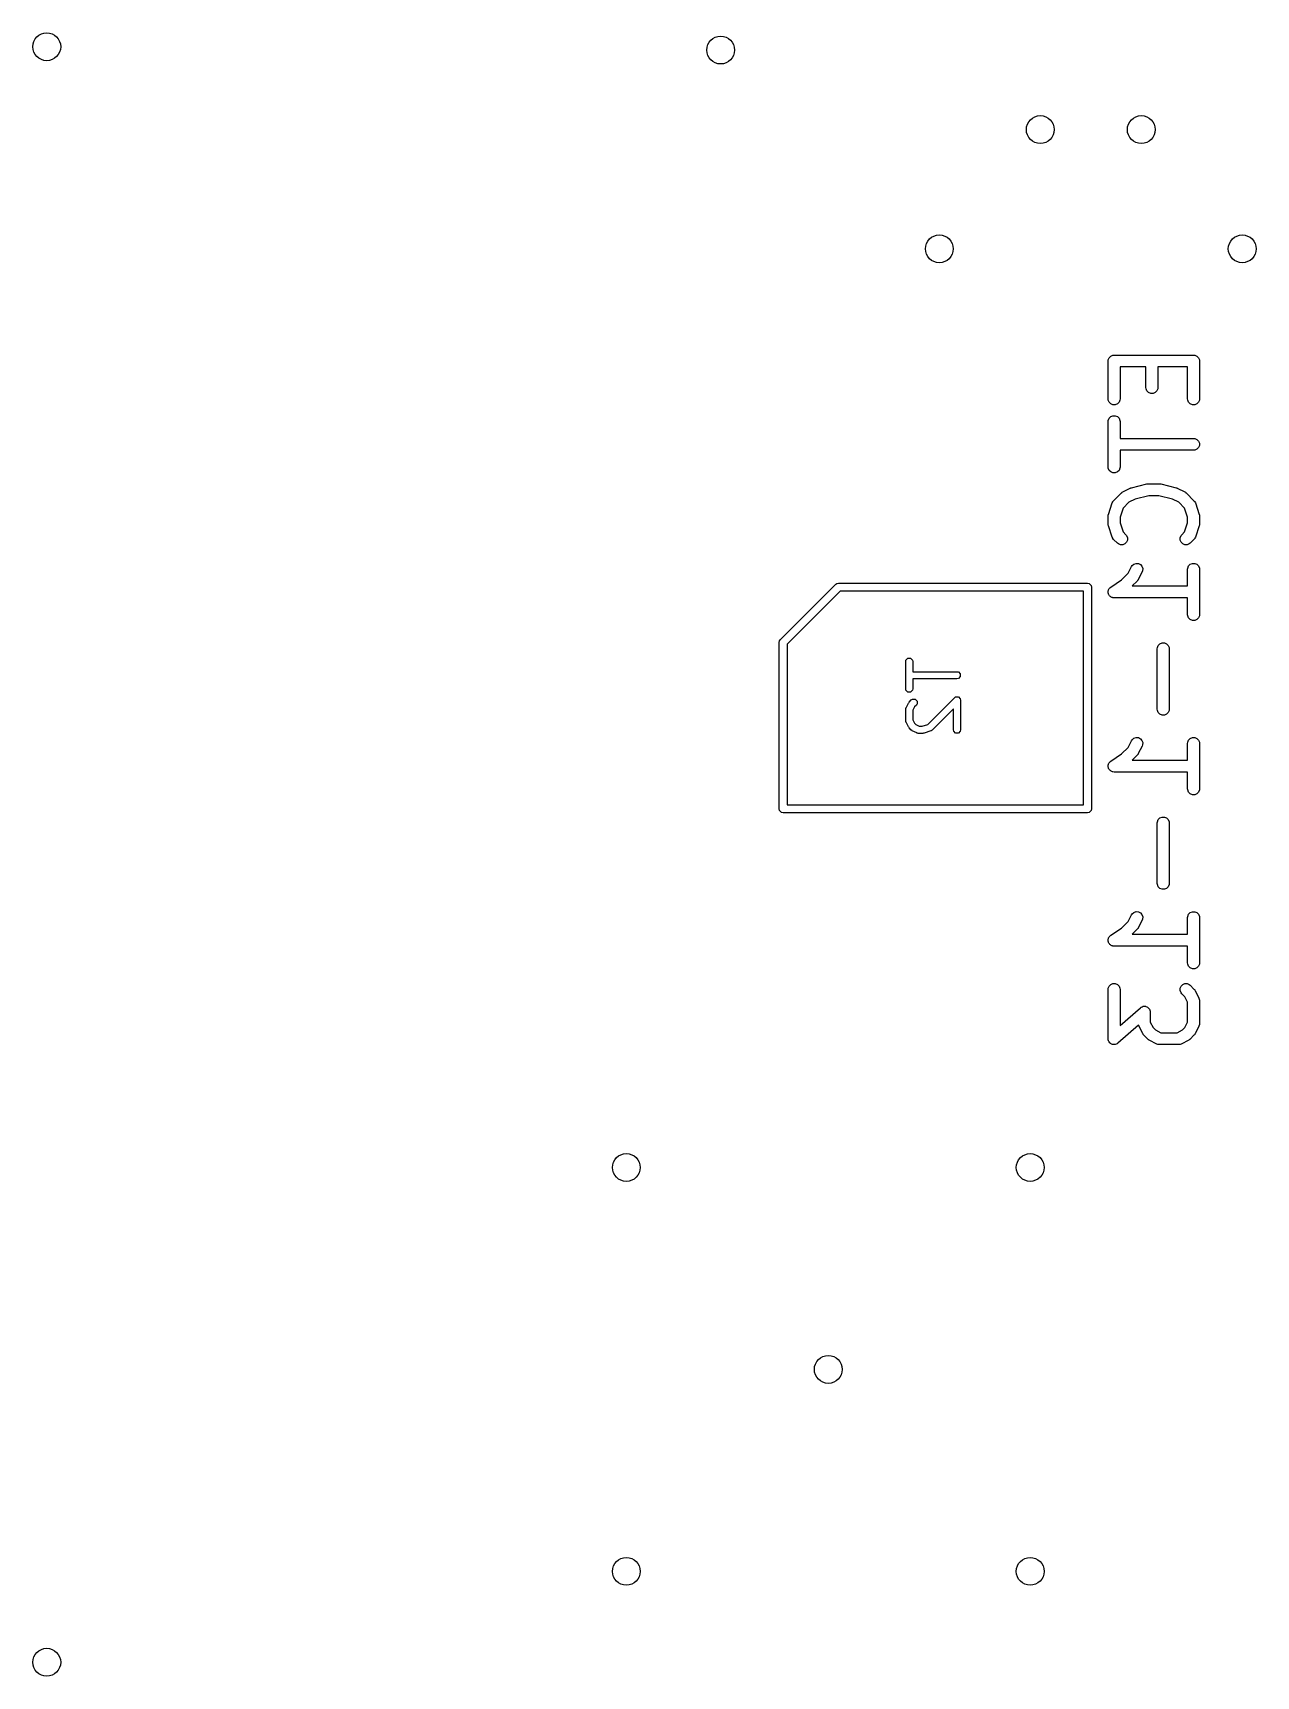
# Model space of a CAD drawing. Extents: x 0.19 to 1.41, y 0.19 to 1.01.
# Drawn here: x 0.193 to 0.799, y 0.193 to 1.007 of the extents above; entities that cross this region are included whole.
import ezdxf

# ---------------------------------------------------------------- set-up
doc = ezdxf.new("R2010")
doc.units = 0
doc.header["$MEASUREMENT"] = 0
doc.layers.add('BLACK', color=7, linetype='CONTINUOUS')

msp = doc.modelspace()

# ---------------------------------------------------------------- linework, layer by layer
at = {"layer": 'BLACK', "linetype": 'CONTINUOUS'}
for p, q in [((0.72608, 0.84601), (0.7269, 0.84683)), ((0.7269, 0.84683), (0.72796, 0.84727)), ((0.72796, 0.84727), (0.72854, 0.84733)), ((0.72854, 0.84733), (0.76791, 0.84733)), ((0.76791, 0.84733), (0.76848, 0.84727)), ((0.76848, 0.84727), (0.76955, 0.84683)), ((0.76955, 0.84683), (0.77036, 0.84601)), ((0.72558, 0.84437), (0.72564, 0.84495)), ((0.72558, 0.82563), (0.72558, 0.84437)), ((0.72564, 0.84495), (0.72608, 0.84601)), ((0.74433, 0.84142), (0.73149, 0.84142)), ((0.73149, 0.84142), (0.73149, 0.82563)), ((0.74433, 0.83125), (0.74433, 0.84142)), ((0.76495, 0.84142), (0.75024, 0.84142)), ((0.75024, 0.84142), (0.75024, 0.83125)), ((0.76495, 0.82563), (0.76495, 0.84142)), ((0.77036, 0.84601), (0.7708, 0.84495)), ((0.7708, 0.84495), (0.77086, 0.84437)), ((0.77086, 0.84437), (0.77086, 0.82563)), ((0.74439, 0.83067), (0.74433, 0.83125)), ((0.74483, 0.82961), (0.74439, 0.83067)), ((0.75018, 0.83067), (0.74974, 0.82961)), ((0.75024, 0.83125), (0.75018, 0.83067)), ((0.72564, 0.82505), (0.72558, 0.82563)), ((0.72608, 0.82399), (0.72564, 0.82505)), ((0.7269, 0.82317), (0.72608, 0.82399)), ((0.72796, 0.82273), (0.7269, 0.82317)), ((0.72911, 0.82273), (0.72796, 0.82273)), ((0.73018, 0.82317), (0.72911, 0.82273)), ((0.73099, 0.82399), (0.73018, 0.82317)), ((0.73143, 0.82505), (0.73099, 0.82399)), ((0.73149, 0.82563), (0.73143, 0.82505)), ((0.74564, 0.8288), (0.74483, 0.82961)), ((0.74671, 0.82835), (0.74564, 0.8288)), ((0.74786, 0.82835), (0.74671, 0.82835)), ((0.74892, 0.8288), (0.74786, 0.82835)), ((0.74974, 0.82961), (0.74892, 0.8288)), ((0.76501, 0.82505), (0.76495, 0.82563)), ((0.76545, 0.82399), (0.76501, 0.82505)), ((0.76627, 0.82317), (0.76545, 0.82399)), ((0.76733, 0.82273), (0.76627, 0.82317)), ((0.76848, 0.82273), (0.76733, 0.82273)), ((0.76955, 0.82317), (0.76848, 0.82273)), ((0.77036, 0.82399), (0.76955, 0.82317)), ((0.7708, 0.82505), (0.77036, 0.82399)), ((0.77086, 0.82563), (0.7708, 0.82505)), ((0.72558, 0.81438), (0.72564, 0.81495)), ((0.72558, 0.79188), (0.72558, 0.81438)), ((0.72564, 0.81495), (0.72608, 0.81602)), ((0.72608, 0.81602), (0.7269, 0.81683)), ((0.7269, 0.81683), (0.72796, 0.81727)), ((0.72796, 0.81727), (0.72911, 0.81727)), ((0.72911, 0.81727), (0.73018, 0.81683)), ((0.73018, 0.81683), (0.73099, 0.81602)), ((0.73099, 0.81602), (0.73143, 0.81495)), ((0.73143, 0.81495), (0.73149, 0.81438)), ((0.73149, 0.81438), (0.73149, 0.80608)), ((0.73149, 0.80608), (0.76791, 0.80608)), ((0.76791, 0.80608), (0.76848, 0.80602)), ((0.76848, 0.80602), (0.76955, 0.80558)), ((0.76791, 0.80018), (0.73149, 0.80018)), ((0.73149, 0.80018), (0.73149, 0.79188)), ((0.76848, 0.80023), (0.76791, 0.80018)), ((0.76955, 0.80067), (0.76848, 0.80023)), ((0.76955, 0.80558), (0.77036, 0.80477)), ((0.77036, 0.80149), (0.76955, 0.80067)), ((0.77036, 0.80477), (0.7708, 0.80371)), ((0.7708, 0.80255), (0.77036, 0.80149)), ((0.7708, 0.80371), (0.7708, 0.80255)), ((0.72564, 0.7913), (0.72558, 0.79188)), ((0.72608, 0.79024), (0.72564, 0.7913)), ((0.7269, 0.78943), (0.72608, 0.79024)), ((0.72796, 0.78898), (0.7269, 0.78943)), ((0.73018, 0.78943), (0.72911, 0.78898)), ((0.73099, 0.79024), (0.73018, 0.78943)), ((0.73143, 0.7913), (0.73099, 0.79024)), ((0.73149, 0.79188), (0.73143, 0.7913)), ((0.72911, 0.78898), (0.72796, 0.78898)), ((0.73284, 0.77952), (0.73659, 0.7814)), ((0.73659, 0.7814), (0.73663, 0.78141)), ((0.73663, 0.78141), (0.73665, 0.78143)), ((0.73665, 0.78143), (0.73689, 0.78151)), ((0.73689, 0.78151), (0.73713, 0.7816)), ((0.73713, 0.7816), (0.73715, 0.78161)), ((0.73715, 0.78161), (0.73719, 0.78162)), ((0.73719, 0.78162), (0.74469, 0.7835)), ((0.74469, 0.7835), (0.74479, 0.78351)), ((0.74479, 0.78351), (0.74483, 0.78353)), ((0.74483, 0.78353), (0.74505, 0.78355)), ((0.74505, 0.78355), (0.74527, 0.78358)), ((0.74527, 0.78358), (0.74531, 0.78357)), ((0.74531, 0.78357), (0.74541, 0.78358)), ((0.74541, 0.78358), (0.75103, 0.78358)), ((0.75103, 0.78358), (0.75113, 0.78357)), ((0.75113, 0.78357), (0.75118, 0.78358)), ((0.75118, 0.78358), (0.75139, 0.78355)), ((0.75139, 0.78355), (0.75161, 0.78353)), ((0.75161, 0.78353), (0.75165, 0.78351)), ((0.75165, 0.78351), (0.75175, 0.7835)), ((0.75175, 0.7835), (0.75925, 0.78162)), ((0.75925, 0.78162), (0.75929, 0.78161)), ((0.75929, 0.78161), (0.75931, 0.7816)), ((0.75931, 0.7816), (0.75955, 0.78151)), ((0.75955, 0.78151), (0.75979, 0.78143)), ((0.75979, 0.78143), (0.75981, 0.78141)), ((0.75981, 0.78141), (0.75985, 0.7814)), ((0.75985, 0.7814), (0.7636, 0.77952)), ((0.72573, 0.76844), (0.72761, 0.77407)), ((0.72761, 0.77407), (0.72785, 0.77459)), ((0.72785, 0.77459), (0.72792, 0.77468)), ((0.72792, 0.77468), (0.72796, 0.77477)), ((0.72796, 0.77477), (0.72832, 0.77522)), ((0.72832, 0.77522), (0.73207, 0.77897)), ((0.73207, 0.77897), (0.7323, 0.77916)), ((0.7323, 0.77916), (0.73235, 0.77921)), ((0.73235, 0.77921), (0.73244, 0.77927)), ((0.73244, 0.77927), (0.73252, 0.77934)), ((0.73252, 0.77934), (0.73259, 0.77937)), ((0.73259, 0.77937), (0.73284, 0.77952)), ((0.73591, 0.77446), (0.73299, 0.77154)), ((0.73894, 0.77597), (0.73591, 0.77446)), ((0.74577, 0.77768), (0.73894, 0.77597)), ((0.75067, 0.77768), (0.74577, 0.77768)), ((0.7575, 0.77597), (0.75067, 0.77768)), ((0.76053, 0.77446), (0.7575, 0.77597)), ((0.76345, 0.77154), (0.76053, 0.77446)), ((0.7636, 0.77952), (0.76385, 0.77937)), ((0.76385, 0.77937), (0.76392, 0.77934)), ((0.76392, 0.77934), (0.764, 0.77927)), ((0.764, 0.77927), (0.76409, 0.77921)), ((0.76409, 0.77921), (0.76414, 0.77916)), ((0.76414, 0.77916), (0.76437, 0.77897)), ((0.76437, 0.77897), (0.76812, 0.77522)), ((0.76812, 0.77522), (0.76849, 0.77477)), ((0.76849, 0.77477), (0.76853, 0.77468)), ((0.76853, 0.77468), (0.7686, 0.77459)), ((0.7686, 0.77459), (0.76883, 0.77407)), ((0.76883, 0.77407), (0.77071, 0.76844)), ((0.72558, 0.76751), (0.72561, 0.7678)), ((0.72558, 0.76376), (0.72558, 0.76751)), ((0.72561, 0.76788), (0.72563, 0.76798)), ((0.72561, 0.7678), (0.72561, 0.76788)), ((0.72563, 0.76798), (0.72564, 0.76808)), ((0.72564, 0.76808), (0.72567, 0.76816)), ((0.72567, 0.76816), (0.72573, 0.76844)), ((0.73299, 0.77154), (0.73149, 0.76703)), ((0.73149, 0.76703), (0.73149, 0.76424)), ((0.76495, 0.76703), (0.76345, 0.77154)), ((0.76495, 0.76424), (0.76495, 0.76703)), ((0.77071, 0.76844), (0.77077, 0.76816)), ((0.77077, 0.76816), (0.7708, 0.76808)), ((0.7708, 0.76808), (0.77081, 0.76798)), ((0.77081, 0.76798), (0.77084, 0.76788)), ((0.77084, 0.76788), (0.77083, 0.7678)), ((0.77083, 0.7678), (0.77086, 0.76751)), ((0.77086, 0.76751), (0.77086, 0.76376)), ((0.72561, 0.76347), (0.72558, 0.76376)), ((0.72561, 0.76339), (0.72561, 0.76347)), ((0.72563, 0.76329), (0.72561, 0.76339)), ((0.72564, 0.76318), (0.72563, 0.76329)), ((0.72567, 0.76311), (0.72564, 0.76318)), ((0.72573, 0.76283), (0.72567, 0.76311)), ((0.72761, 0.7572), (0.72573, 0.76283)), ((0.72785, 0.75667), (0.72761, 0.7572)), ((0.73149, 0.76424), (0.73299, 0.75973)), ((0.73299, 0.75973), (0.73437, 0.75835)), ((0.73437, 0.75835), (0.73474, 0.7579)), ((0.73474, 0.7579), (0.73518, 0.75684)), ((0.73518, 0.75684), (0.73518, 0.75568)), ((0.76126, 0.75684), (0.7617, 0.7579)), ((0.76126, 0.75568), (0.76126, 0.75684)), ((0.7617, 0.7579), (0.76207, 0.75835)), ((0.76207, 0.75835), (0.76345, 0.75973)), ((0.76345, 0.75973), (0.76495, 0.76424)), ((0.76883, 0.7572), (0.7686, 0.75667)), ((0.77071, 0.76283), (0.76883, 0.7572)), ((0.77077, 0.76311), (0.77071, 0.76283)), ((0.7708, 0.76318), (0.77077, 0.76311)), ((0.77081, 0.76329), (0.7708, 0.76318)), ((0.77084, 0.76339), (0.77081, 0.76329)), ((0.77086, 0.76376), (0.77083, 0.76347)), ((0.77083, 0.76347), (0.77084, 0.76339)), ((0.72792, 0.75659), (0.72785, 0.75667)), ((0.72796, 0.75649), (0.72792, 0.75659)), ((0.72832, 0.75605), (0.72796, 0.75649)), ((0.7302, 0.75417), (0.72832, 0.75605)), ((0.73065, 0.7538), (0.7302, 0.75417)), ((0.73171, 0.75336), (0.73065, 0.7538)), ((0.73286, 0.75336), (0.73171, 0.75336)), ((0.73393, 0.7538), (0.73286, 0.75336)), ((0.73474, 0.75462), (0.73393, 0.7538)), ((0.73518, 0.75568), (0.73474, 0.75462)), ((0.7617, 0.75462), (0.76126, 0.75568)), ((0.76252, 0.7538), (0.7617, 0.75462)), ((0.76358, 0.75336), (0.76252, 0.7538)), ((0.76473, 0.75336), (0.76358, 0.75336)), ((0.7658, 0.7538), (0.76473, 0.75336)), ((0.76624, 0.75417), (0.7658, 0.7538)), ((0.76812, 0.75605), (0.76624, 0.75417)), ((0.76849, 0.75649), (0.76812, 0.75605)), ((0.76853, 0.75659), (0.76849, 0.75649)), ((0.7686, 0.75667), (0.76853, 0.75659)), ((0.73548, 0.73926), (0.73714, 0.74258)), ((0.73714, 0.74258), (0.73745, 0.74307)), ((0.73745, 0.74307), (0.73832, 0.74383)), ((0.73832, 0.74383), (0.73942, 0.74419)), ((0.73942, 0.74419), (0.74056, 0.74411)), ((0.74056, 0.74411), (0.7416, 0.74359)), ((0.7416, 0.74359), (0.74235, 0.74272)), ((0.74235, 0.74272), (0.74271, 0.74163)), ((0.74271, 0.74163), (0.74263, 0.74048)), ((0.76495, 0.74126), (0.76501, 0.74184)), ((0.76495, 0.73297), (0.76495, 0.74126)), ((0.76501, 0.74184), (0.76545, 0.7429)), ((0.76545, 0.7429), (0.76627, 0.74372)), ((0.76627, 0.74372), (0.76733, 0.74416)), ((0.76733, 0.74416), (0.76848, 0.74416)), ((0.76848, 0.74416), (0.76955, 0.74372)), ((0.76955, 0.74372), (0.77036, 0.7429)), ((0.77036, 0.7429), (0.7708, 0.74184)), ((0.7708, 0.74184), (0.77086, 0.74126)), ((0.77086, 0.74126), (0.77086, 0.71876)), ((0.56321, 0.70637), (0.59067, 0.73383)), ((0.59067, 0.73383), (0.59131, 0.73426)), ((0.59131, 0.73426), (0.59207, 0.73441)), ((0.59207, 0.73441), (0.71539, 0.73441)), ((0.71539, 0.73441), (0.71615, 0.73426)), ((0.71615, 0.73426), (0.71721, 0.73319)), ((0.71721, 0.73319), (0.71736, 0.73244)), ((0.71736, 0.73244), (0.71736, 0.6226)), ((0.72645, 0.7321), (0.72689, 0.73247)), ((0.72689, 0.73247), (0.7269, 0.73247)), ((0.7269, 0.73247), (0.73228, 0.73606)), ((0.7269, 0.73247), (0.7269, 0.73247)), ((0.7269, 0.73247), (0.7269, 0.73247)), ((0.73228, 0.73606), (0.73548, 0.73926)), ((0.74, 0.73542), (0.73754, 0.73297)), ((0.73754, 0.73297), (0.76495, 0.73297)), ((0.74018, 0.73565), (0.74, 0.73542)), ((0.74024, 0.7357), (0.74018, 0.73565)), ((0.7403, 0.73579), (0.74024, 0.7357)), ((0.74037, 0.73587), (0.7403, 0.73579)), ((0.7404, 0.73594), (0.74037, 0.73587)), ((0.74055, 0.73619), (0.7404, 0.73594)), ((0.74243, 0.73994), (0.74055, 0.73619)), ((0.74263, 0.74048), (0.74243, 0.73994)), ((0.59288, 0.73047), (0.56657, 0.70416)), ((0.71343, 0.73047), (0.59288, 0.73047)), ((0.71343, 0.62457), (0.71343, 0.73047)), ((0.72558, 0.73002), (0.72564, 0.7303)), ((0.72564, 0.72973), (0.72558, 0.73002)), ((0.72564, 0.73059), (0.72575, 0.73086)), ((0.72564, 0.7303), (0.72564, 0.73059)), ((0.72564, 0.72944), (0.72564, 0.72973)), ((0.72575, 0.72917), (0.72564, 0.72944)), ((0.72575, 0.73086), (0.72581, 0.73115)), ((0.72581, 0.72889), (0.72575, 0.72917)), ((0.72581, 0.73115), (0.72597, 0.73139)), ((0.72597, 0.72864), (0.72581, 0.72889)), ((0.72597, 0.73139), (0.72608, 0.73165)), ((0.72608, 0.72837), (0.72597, 0.72864)), ((0.72608, 0.73165), (0.72629, 0.73186)), ((0.72629, 0.72817), (0.72608, 0.72837)), ((0.72629, 0.73186), (0.72645, 0.7321)), ((0.72645, 0.72793), (0.72629, 0.72817)), ((0.72669, 0.72776), (0.72645, 0.72793)), ((0.7269, 0.72756), (0.72669, 0.72776)), ((0.72716, 0.72745), (0.7269, 0.72756)), ((0.7274, 0.72729), (0.72716, 0.72745)), ((0.72769, 0.72723), (0.7274, 0.72729)), ((0.72796, 0.72712), (0.72769, 0.72723)), ((0.72853, 0.72706), (0.72796, 0.72712)), ((0.72854, 0.72706), (0.72853, 0.72706)), ((0.72853, 0.72706), (0.72853, 0.72706)), ((0.72853, 0.72706), (0.72853, 0.72706)), ((0.76495, 0.72706), (0.72854, 0.72706)), ((0.76495, 0.71876), (0.76495, 0.72706)), ((0.76501, 0.71819), (0.76495, 0.71876)), ((0.76545, 0.71712), (0.76501, 0.71819)), ((0.76627, 0.71631), (0.76545, 0.71712)), ((0.76733, 0.71587), (0.76627, 0.71631)), ((0.76955, 0.71631), (0.76848, 0.71587)), ((0.77036, 0.71712), (0.76955, 0.71631)), ((0.7708, 0.71819), (0.77036, 0.71712)), ((0.77086, 0.71876), (0.7708, 0.71819)), ((0.76848, 0.71587), (0.76733, 0.71587)), ((0.56264, 0.70498), (0.56279, 0.70573)), ((0.56264, 0.6226), (0.56264, 0.70498)), ((0.56279, 0.70573), (0.56321, 0.70637)), ((0.56657, 0.70416), (0.56657, 0.62457)), ((0.74996, 0.70189), (0.75001, 0.70247)), ((0.74996, 0.6719), (0.74996, 0.70189)), ((0.75001, 0.70247), (0.75045, 0.70353)), ((0.75045, 0.70353), (0.75127, 0.70435)), ((0.75127, 0.70435), (0.75233, 0.70479)), ((0.75233, 0.70479), (0.75348, 0.70479)), ((0.75348, 0.70479), (0.75455, 0.70435)), ((0.75455, 0.70435), (0.75536, 0.70353)), ((0.75536, 0.70353), (0.7558, 0.70247)), ((0.7558, 0.70247), (0.75586, 0.70189)), ((0.75586, 0.70189), (0.75586, 0.6719)), ((0.62535, 0.69552), (0.62548, 0.6962)), ((0.62535, 0.68202), (0.62535, 0.69552)), ((0.62548, 0.6962), (0.62644, 0.69715)), ((0.62644, 0.69715), (0.6278, 0.69715)), ((0.6278, 0.69715), (0.62876, 0.6962)), ((0.62876, 0.6962), (0.62889, 0.69552)), ((0.62889, 0.69552), (0.62889, 0.69054)), ((0.62889, 0.69054), (0.65074, 0.69054)), ((0.65074, 0.687), (0.62889, 0.687)), ((0.62889, 0.687), (0.62889, 0.68202)), ((0.65074, 0.69054), (0.65142, 0.69041)), ((0.65142, 0.68713), (0.65074, 0.687)), ((0.65142, 0.69041), (0.65238, 0.68945)), ((0.65238, 0.68809), (0.65142, 0.68713)), ((0.65238, 0.68945), (0.65238, 0.68809)), ((0.62548, 0.68134), (0.62535, 0.68202)), ((0.62644, 0.68038), (0.62548, 0.68134)), ((0.6278, 0.68038), (0.62644, 0.68038)), ((0.62699, 0.6754), (0.62812, 0.67652)), ((0.62876, 0.68134), (0.6278, 0.68038)), ((0.62812, 0.67652), (0.62869, 0.67691)), ((0.62869, 0.67691), (0.63005, 0.67691)), ((0.62889, 0.68202), (0.62876, 0.68134)), ((0.63005, 0.67691), (0.63101, 0.67595)), ((0.63101, 0.67595), (0.63101, 0.67459)), ((0.63629, 0.66444), (0.64949, 0.67765)), ((0.64949, 0.67765), (0.65007, 0.67803)), ((0.65007, 0.67803), (0.65142, 0.67803)), ((0.65142, 0.67803), (0.65238, 0.67707)), ((0.65238, 0.67707), (0.65252, 0.67639)), ((0.65252, 0.67639), (0.65252, 0.66177)), ((0.62535, 0.67202), (0.62543, 0.67229)), ((0.62537, 0.67198), (0.62535, 0.67202)), ((0.62535, 0.6719), (0.62537, 0.67198)), ((0.62535, 0.66627), (0.62535, 0.6719)), ((0.62543, 0.67229), (0.62548, 0.67257)), ((0.62548, 0.67257), (0.62551, 0.6726)), ((0.62551, 0.6726), (0.62554, 0.67269)), ((0.62554, 0.67269), (0.62666, 0.67494)), ((0.62666, 0.67494), (0.62684, 0.67516)), ((0.62684, 0.67516), (0.62699, 0.6754)), ((0.6297, 0.6731), (0.62889, 0.67148)), ((0.62889, 0.67148), (0.62889, 0.66669)), ((0.63062, 0.67402), (0.6297, 0.6731)), ((0.63101, 0.67459), (0.63062, 0.67402)), ((0.64897, 0.67212), (0.6385, 0.66164)), ((0.64897, 0.66177), (0.64897, 0.67212)), ((0.75001, 0.67132), (0.74996, 0.6719)), ((0.75045, 0.67025), (0.75001, 0.67132)), ((0.75127, 0.66944), (0.75045, 0.67025)), ((0.75233, 0.669), (0.75127, 0.66944)), ((0.75348, 0.669), (0.75233, 0.669)), ((0.75455, 0.66944), (0.75348, 0.669)), ((0.75536, 0.67025), (0.75455, 0.66944)), ((0.7558, 0.67132), (0.75536, 0.67025)), ((0.75586, 0.6719), (0.7558, 0.67132)), ((0.62537, 0.66618), (0.62535, 0.66627)), ((0.62535, 0.66615), (0.62537, 0.66618)), ((0.62543, 0.66587), (0.62535, 0.66615)), ((0.62548, 0.66559), (0.62543, 0.66587)), ((0.62551, 0.66556), (0.62548, 0.66559)), ((0.62554, 0.66548), (0.62551, 0.66556)), ((0.62666, 0.66323), (0.62554, 0.66548)), ((0.62684, 0.663), (0.62666, 0.66323)), ((0.62699, 0.66277), (0.62684, 0.663)), ((0.62812, 0.66164), (0.62699, 0.66277)), ((0.62835, 0.66149), (0.62812, 0.66164)), ((0.62858, 0.66131), (0.62835, 0.66149)), ((0.63083, 0.66019), (0.62858, 0.66131)), ((0.62889, 0.66669), (0.6297, 0.66507)), ((0.6297, 0.66507), (0.63042, 0.66435)), ((0.63042, 0.66435), (0.63204, 0.66354)), ((0.63091, 0.66016), (0.63083, 0.66019)), ((0.63094, 0.66013), (0.63091, 0.66016)), ((0.63122, 0.66008), (0.63094, 0.66013)), ((0.6315, 0.66), (0.63122, 0.66008)), ((0.63153, 0.66002), (0.6315, 0.66)), ((0.63162, 0.66), (0.63153, 0.66002)), ((0.63387, 0.66), (0.63162, 0.66)), ((0.63204, 0.66354), (0.63358, 0.66354)), ((0.63358, 0.66354), (0.63629, 0.66444)), ((0.63415, 0.66006), (0.63387, 0.66)), ((0.63443, 0.66009), (0.63415, 0.66006)), ((0.63781, 0.66122), (0.63443, 0.66009)), ((0.63788, 0.66126), (0.63781, 0.66122)), ((0.63792, 0.66126), (0.63788, 0.66126)), ((0.63816, 0.66142), (0.63792, 0.66126)), ((0.63841, 0.66156), (0.63816, 0.66142)), ((0.63842, 0.66159), (0.63841, 0.66156)), ((0.6385, 0.66164), (0.63842, 0.66159)), ((0.64911, 0.66109), (0.64897, 0.66177)), ((0.65007, 0.66013), (0.64911, 0.66109)), ((0.65142, 0.66013), (0.65007, 0.66013)), ((0.65238, 0.66109), (0.65142, 0.66013)), ((0.65252, 0.66177), (0.65238, 0.66109)), ((0.73228, 0.64982), (0.73548, 0.65302)), ((0.73548, 0.65302), (0.73714, 0.65634)), ((0.73714, 0.65634), (0.73745, 0.65683)), ((0.73745, 0.65683), (0.73832, 0.65759)), ((0.73832, 0.65759), (0.73942, 0.65795)), ((0.73942, 0.65795), (0.74056, 0.65787)), ((0.74243, 0.6537), (0.74055, 0.64995)), ((0.74056, 0.65787), (0.7416, 0.65736)), ((0.7416, 0.65736), (0.74235, 0.65648)), ((0.74235, 0.65648), (0.74271, 0.65539)), ((0.74263, 0.65424), (0.74243, 0.6537)), ((0.74271, 0.65539), (0.74263, 0.65424)), ((0.76495, 0.65502), (0.76501, 0.6556)), ((0.76495, 0.64673), (0.76495, 0.65502)), ((0.76501, 0.6556), (0.76545, 0.65666)), ((0.76545, 0.65666), (0.76627, 0.65748)), ((0.76627, 0.65748), (0.76733, 0.65792)), ((0.76733, 0.65792), (0.76848, 0.65792)), ((0.76848, 0.65792), (0.76955, 0.65748)), ((0.76955, 0.65748), (0.77036, 0.65666)), ((0.77036, 0.65666), (0.7708, 0.6556)), ((0.7708, 0.6556), (0.77086, 0.65502)), ((0.77086, 0.65502), (0.77086, 0.63253)), ((0.72558, 0.64378), (0.72564, 0.64406)), ((0.72564, 0.64349), (0.72558, 0.64378)), ((0.72564, 0.64435), (0.72575, 0.64462)), ((0.72564, 0.64406), (0.72564, 0.64435)), ((0.72564, 0.6432), (0.72564, 0.64349)), ((0.72575, 0.64293), (0.72564, 0.6432)), ((0.72575, 0.64462), (0.72581, 0.64491)), ((0.72581, 0.64265), (0.72575, 0.64293)), ((0.72581, 0.64491), (0.72597, 0.64515)), ((0.72597, 0.64515), (0.72608, 0.64541)), ((0.72608, 0.64541), (0.72629, 0.64562)), ((0.72629, 0.64562), (0.72645, 0.64586)), ((0.72645, 0.64586), (0.72689, 0.64623)), ((0.72689, 0.64623), (0.7269, 0.64623)), ((0.7269, 0.64623), (0.73228, 0.64982)), ((0.7269, 0.64623), (0.7269, 0.64623)), ((0.7269, 0.64623), (0.7269, 0.64623)), ((0.74, 0.64919), (0.73754, 0.64673)), ((0.73754, 0.64673), (0.76495, 0.64673)), ((0.74018, 0.64941), (0.74, 0.64919)), ((0.74024, 0.64946), (0.74018, 0.64941)), ((0.7403, 0.64955), (0.74024, 0.64946)), ((0.74037, 0.64963), (0.7403, 0.64955)), ((0.7404, 0.6497), (0.74037, 0.64963)), ((0.74055, 0.64995), (0.7404, 0.6497)), ((0.72597, 0.6424), (0.72581, 0.64265)), ((0.72608, 0.64213), (0.72597, 0.6424)), ((0.72629, 0.64193), (0.72608, 0.64213)), ((0.72645, 0.64169), (0.72629, 0.64193)), ((0.72669, 0.64153), (0.72645, 0.64169)), ((0.7269, 0.64132), (0.72669, 0.64153)), ((0.72716, 0.64121), (0.7269, 0.64132)), ((0.7274, 0.64105), (0.72716, 0.64121)), ((0.72769, 0.64099), (0.7274, 0.64105)), ((0.72796, 0.64088), (0.72769, 0.64099)), ((0.72853, 0.64082), (0.72796, 0.64088)), ((0.72854, 0.64082), (0.72853, 0.64082)), ((0.72853, 0.64082), (0.72853, 0.64082)), ((0.72853, 0.64082), (0.72853, 0.64082)), ((0.76495, 0.64082), (0.72854, 0.64082)), ((0.76495, 0.63253), (0.76495, 0.64082)), ((0.76501, 0.63195), (0.76495, 0.63253)), ((0.76545, 0.63088), (0.76501, 0.63195)), ((0.76627, 0.63007), (0.76545, 0.63088)), ((0.76733, 0.62963), (0.76627, 0.63007)), ((0.76848, 0.62963), (0.76733, 0.62963)), ((0.76955, 0.63007), (0.76848, 0.62963)), ((0.77036, 0.63088), (0.76955, 0.63007)), ((0.7708, 0.63195), (0.77036, 0.63088)), ((0.77086, 0.63253), (0.7708, 0.63195)), ((0.56279, 0.62185), (0.56264, 0.6226)), ((0.56385, 0.62078), (0.56279, 0.62185)), ((0.56461, 0.62063), (0.56385, 0.62078)), ((0.71539, 0.62063), (0.56461, 0.62063)), ((0.56657, 0.62457), (0.71343, 0.62457)), ((0.71615, 0.62078), (0.71539, 0.62063)), ((0.71721, 0.62185), (0.71615, 0.62078)), ((0.71736, 0.6226), (0.71721, 0.62185)), ((0.75127, 0.61811), (0.75233, 0.61855)), ((0.75233, 0.61855), (0.75348, 0.61855)), ((0.75348, 0.61855), (0.75455, 0.61811)), ((0.74996, 0.61565), (0.75001, 0.61623)), ((0.74996, 0.58566), (0.74996, 0.61565)), ((0.75001, 0.61623), (0.75045, 0.61729)), ((0.75045, 0.61729), (0.75127, 0.61811)), ((0.75455, 0.61811), (0.75536, 0.61729)), ((0.75536, 0.61729), (0.7558, 0.61623)), ((0.7558, 0.61623), (0.75586, 0.61565)), ((0.75586, 0.61565), (0.75586, 0.58566)), ((0.75001, 0.58508), (0.74996, 0.58566)), ((0.75045, 0.58402), (0.75001, 0.58508)), ((0.75127, 0.5832), (0.75045, 0.58402)), ((0.75233, 0.58276), (0.75127, 0.5832)), ((0.75348, 0.58276), (0.75233, 0.58276)), ((0.75455, 0.5832), (0.75348, 0.58276)), ((0.75536, 0.58402), (0.75455, 0.5832)), ((0.7558, 0.58508), (0.75536, 0.58402)), ((0.75586, 0.58566), (0.7558, 0.58508)), ((0.73548, 0.56678), (0.73714, 0.5701)), ((0.73714, 0.5701), (0.73745, 0.57059)), ((0.73745, 0.57059), (0.73832, 0.57135)), ((0.73832, 0.57135), (0.73942, 0.57171)), ((0.73942, 0.57171), (0.74056, 0.57163)), ((0.74056, 0.57163), (0.7416, 0.57112)), ((0.7416, 0.57112), (0.74235, 0.57025)), ((0.74235, 0.57025), (0.74271, 0.56915)), ((0.76501, 0.56936), (0.76545, 0.57042)), ((0.76545, 0.57042), (0.76627, 0.57124)), ((0.76627, 0.57124), (0.76733, 0.57168)), ((0.76733, 0.57168), (0.76848, 0.57168)), ((0.76848, 0.57168), (0.76955, 0.57124)), ((0.76955, 0.57124), (0.77036, 0.57042)), ((0.77036, 0.57042), (0.7708, 0.56936)), ((0.7269, 0.55999), (0.73228, 0.56358)), ((0.73228, 0.56358), (0.73548, 0.56678)), ((0.74, 0.56295), (0.73754, 0.56049)), ((0.74018, 0.56317), (0.74, 0.56295)), ((0.74024, 0.56322), (0.74018, 0.56317)), ((0.7403, 0.56331), (0.74024, 0.56322)), ((0.74037, 0.56339), (0.7403, 0.56331)), ((0.7404, 0.56347), (0.74037, 0.56339)), ((0.74055, 0.56371), (0.7404, 0.56347)), ((0.74243, 0.56746), (0.74055, 0.56371)), ((0.74263, 0.568), (0.74243, 0.56746)), ((0.74271, 0.56915), (0.74263, 0.568)), ((0.76495, 0.56878), (0.76501, 0.56936)), ((0.76495, 0.56049), (0.76495, 0.56878)), ((0.7708, 0.56936), (0.77086, 0.56878)), ((0.77086, 0.56878), (0.77086, 0.54629)), ((0.72558, 0.55754), (0.72564, 0.55782)), ((0.72564, 0.55725), (0.72558, 0.55754)), ((0.72564, 0.55811), (0.72575, 0.55838)), ((0.72564, 0.55782), (0.72564, 0.55811)), ((0.72564, 0.55696), (0.72564, 0.55725)), ((0.72575, 0.55669), (0.72564, 0.55696)), ((0.72575, 0.55838), (0.72581, 0.55867)), ((0.72581, 0.55641), (0.72575, 0.55669)), ((0.72581, 0.55867), (0.72597, 0.55891)), ((0.72597, 0.55616), (0.72581, 0.55641)), ((0.72597, 0.55891), (0.72608, 0.55918)), ((0.72608, 0.55589), (0.72597, 0.55616)), ((0.72608, 0.55918), (0.72629, 0.55938)), ((0.72629, 0.55569), (0.72608, 0.55589)), ((0.72629, 0.55938), (0.72645, 0.55962)), ((0.72645, 0.55545), (0.72629, 0.55569)), ((0.72645, 0.55962), (0.72689, 0.55999)), ((0.72669, 0.55529), (0.72645, 0.55545)), ((0.7269, 0.55508), (0.72669, 0.55529)), ((0.72689, 0.55999), (0.7269, 0.55999)), ((0.7269, 0.55999), (0.7269, 0.55999)), ((0.7269, 0.55999), (0.7269, 0.55999)), ((0.72716, 0.55497), (0.7269, 0.55508)), ((0.7274, 0.55481), (0.72716, 0.55497)), ((0.72769, 0.55475), (0.7274, 0.55481)), ((0.72796, 0.55464), (0.72769, 0.55475)), ((0.72853, 0.55458), (0.72796, 0.55464)), ((0.72854, 0.55458), (0.72853, 0.55458)), ((0.72853, 0.55458), (0.72853, 0.55458)), ((0.72853, 0.55458), (0.72853, 0.55458)), ((0.76495, 0.55458), (0.72854, 0.55458)), ((0.73754, 0.56049), (0.76495, 0.56049)), ((0.76495, 0.54629), (0.76495, 0.55458)), ((0.76501, 0.54571), (0.76495, 0.54629)), ((0.76545, 0.54465), (0.76501, 0.54571)), ((0.7708, 0.54571), (0.77036, 0.54465)), ((0.77086, 0.54629), (0.7708, 0.54571)), ((0.76627, 0.54383), (0.76545, 0.54465)), ((0.76733, 0.54339), (0.76627, 0.54383)), ((0.76848, 0.54339), (0.76733, 0.54339)), ((0.76955, 0.54383), (0.76848, 0.54339)), ((0.77036, 0.54465), (0.76955, 0.54383)), ((0.72558, 0.53316), (0.72564, 0.53374)), ((0.72558, 0.50879), (0.72558, 0.53316)), ((0.72564, 0.53374), (0.72608, 0.5348)), ((0.72608, 0.5348), (0.7269, 0.53562)), ((0.7269, 0.53562), (0.72796, 0.53606)), ((0.72796, 0.53606), (0.72911, 0.53606)), ((0.72911, 0.53606), (0.73018, 0.53562)), ((0.73018, 0.53562), (0.73099, 0.5348)), ((0.73099, 0.5348), (0.73143, 0.53374)), ((0.73143, 0.53374), (0.73149, 0.53316)), ((0.73149, 0.53316), (0.73149, 0.5153)), ((0.76126, 0.53374), (0.7617, 0.5348)), ((0.76126, 0.53259), (0.76126, 0.53374)), ((0.7617, 0.53152), (0.76126, 0.53259)), ((0.7617, 0.5348), (0.76252, 0.53562)), ((0.76207, 0.53107), (0.7617, 0.53152)), ((0.7636, 0.52954), (0.76207, 0.53107)), ((0.76252, 0.53562), (0.76358, 0.53606)), ((0.76358, 0.53606), (0.76473, 0.53606)), ((0.76495, 0.52684), (0.7636, 0.52954)), ((0.76473, 0.53606), (0.7658, 0.53562)), ((0.7658, 0.53562), (0.76624, 0.53525)), ((0.76624, 0.53525), (0.76812, 0.53338)), ((0.76812, 0.53338), (0.76831, 0.53315)), ((0.76831, 0.53315), (0.76836, 0.5331)), ((0.76836, 0.5331), (0.76842, 0.53301)), ((0.76842, 0.53301), (0.76849, 0.53293)), ((0.76849, 0.53293), (0.76852, 0.53286)), ((0.76852, 0.53286), (0.76867, 0.53261)), ((0.76867, 0.53261), (0.77055, 0.52886)), ((0.73149, 0.5153), (0.74159, 0.52414)), ((0.74159, 0.52414), (0.74184, 0.52431)), ((0.74184, 0.52431), (0.74189, 0.52437)), ((0.74189, 0.52437), (0.74195, 0.52439)), ((0.74195, 0.52439), (0.74206, 0.52447)), ((0.74206, 0.52447), (0.74252, 0.52463)), ((0.74252, 0.52463), (0.74296, 0.52481)), ((0.74296, 0.52481), (0.74306, 0.52481)), ((0.74306, 0.52481), (0.74315, 0.52484)), ((0.74315, 0.52484), (0.74363, 0.52481)), ((0.74363, 0.52481), (0.74411, 0.52481)), ((0.74411, 0.52481), (0.7442, 0.52477)), ((0.7442, 0.52477), (0.7443, 0.52477)), ((0.7443, 0.52477), (0.74473, 0.52455)), ((0.74473, 0.52455), (0.74517, 0.52437)), ((0.74517, 0.52437), (0.74525, 0.5243)), ((0.74525, 0.5243), (0.74533, 0.52425)), ((0.74533, 0.52425), (0.74565, 0.52389)), ((0.74565, 0.52389), (0.74599, 0.52355)), ((0.74599, 0.52355), (0.74603, 0.52346)), ((0.74603, 0.52346), (0.74609, 0.52339)), ((0.74609, 0.52339), (0.74625, 0.52293)), ((0.74625, 0.52293), (0.74643, 0.52249)), ((0.74643, 0.52249), (0.74644, 0.52235)), ((0.74644, 0.52235), (0.74646, 0.5223)), ((0.74646, 0.5223), (0.74646, 0.52222)), ((0.74646, 0.52222), (0.74649, 0.52191)), ((0.74649, 0.52191), (0.74649, 0.51699)), ((0.76495, 0.51699), (0.76495, 0.52684)), ((0.77055, 0.52886), (0.77075, 0.52832)), ((0.77075, 0.52832), (0.77076, 0.52821)), ((0.77076, 0.52821), (0.7708, 0.52811)), ((0.7708, 0.52811), (0.77086, 0.52754)), ((0.77086, 0.52754), (0.77086, 0.51629)), ((0.74069, 0.5155), (0.73048, 0.50657)), ((0.74089, 0.51497), (0.74069, 0.5155)), ((0.74277, 0.51122), (0.74089, 0.51497)), ((0.74649, 0.51699), (0.74784, 0.51429)), ((0.74784, 0.51429), (0.74903, 0.51309)), ((0.74903, 0.51309), (0.75173, 0.51174)), ((0.75971, 0.51174), (0.76241, 0.51309)), ((0.76241, 0.51309), (0.7636, 0.51429)), ((0.7636, 0.51429), (0.76495, 0.51699)), ((0.77055, 0.51497), (0.76867, 0.51122)), ((0.77075, 0.51551), (0.77055, 0.51497)), ((0.77076, 0.51562), (0.77075, 0.51551)), ((0.7708, 0.51571), (0.77076, 0.51562)), ((0.77086, 0.51629), (0.7708, 0.51571)), ((0.72561, 0.50849), (0.72558, 0.50879)), ((0.72561, 0.50841), (0.72561, 0.50849)), ((0.72563, 0.50836), (0.72561, 0.50841)), ((0.72564, 0.50821), (0.72563, 0.50836)), ((0.72582, 0.50777), (0.72564, 0.50821)), ((0.72598, 0.50732), (0.72582, 0.50777)), ((0.72604, 0.50724), (0.72598, 0.50732)), ((0.72608, 0.50715), (0.72604, 0.50724)), ((0.72642, 0.50681), (0.72608, 0.50715)), ((0.72674, 0.50645), (0.72642, 0.50681)), ((0.72683, 0.50641), (0.72674, 0.50645)), ((0.7269, 0.50634), (0.72683, 0.50641)), ((0.72734, 0.50615), (0.7269, 0.50634)), ((0.72777, 0.50594), (0.72734, 0.50615)), ((0.72787, 0.50593), (0.72777, 0.50594)), ((0.72796, 0.50589), (0.72787, 0.50593)), ((0.72844, 0.50589), (0.72796, 0.50589)), ((0.72892, 0.50586), (0.72844, 0.50589)), ((0.72901, 0.50589), (0.72892, 0.50586)), ((0.72911, 0.50589), (0.72901, 0.50589)), ((0.72956, 0.50608), (0.72911, 0.50589)), ((0.73001, 0.50623), (0.72956, 0.50608)), ((0.73012, 0.50631), (0.73001, 0.50623)), ((0.73018, 0.50634), (0.73012, 0.50631)), ((0.73023, 0.50639), (0.73018, 0.50634)), ((0.73048, 0.50657), (0.73023, 0.50639)), ((0.74292, 0.51097), (0.74277, 0.51122)), ((0.74295, 0.5109), (0.74292, 0.51097)), ((0.74302, 0.51082), (0.74295, 0.5109)), ((0.74308, 0.51073), (0.74302, 0.51082)), ((0.74314, 0.51068), (0.74308, 0.51073)), ((0.74332, 0.51045), (0.74314, 0.51068)), ((0.7452, 0.50858), (0.74332, 0.51045)), ((0.74542, 0.50839), (0.7452, 0.50858)), ((0.74547, 0.50833), (0.74542, 0.50839)), ((0.74556, 0.50828), (0.74547, 0.50833)), ((0.74564, 0.50821), (0.74556, 0.50828)), ((0.74572, 0.50818), (0.74564, 0.50821)), ((0.74596, 0.50802), (0.74572, 0.50818)), ((0.74971, 0.50615), (0.74596, 0.50802)), ((0.75025, 0.50594), (0.74971, 0.50615)), ((0.75036, 0.50594), (0.75025, 0.50594)), ((0.75046, 0.50589), (0.75036, 0.50594)), ((0.75103, 0.50584), (0.75046, 0.50589)), ((0.76041, 0.50584), (0.75103, 0.50584)), ((0.75173, 0.51174), (0.75971, 0.51174)), ((0.76098, 0.50589), (0.76041, 0.50584)), ((0.76108, 0.50594), (0.76098, 0.50589)), ((0.76119, 0.50594), (0.76108, 0.50594)), ((0.76173, 0.50615), (0.76119, 0.50594)), ((0.76548, 0.50802), (0.76173, 0.50615)), ((0.76573, 0.50818), (0.76548, 0.50802)), ((0.7658, 0.50821), (0.76573, 0.50818)), ((0.76588, 0.50828), (0.7658, 0.50821)), ((0.76597, 0.50833), (0.76588, 0.50828)), ((0.76602, 0.50839), (0.76597, 0.50833)), ((0.76624, 0.50858), (0.76602, 0.50839)), ((0.76812, 0.51045), (0.76624, 0.50858)), ((0.76831, 0.51068), (0.76812, 0.51045)), ((0.76836, 0.51073), (0.76831, 0.51068)), ((0.76842, 0.51082), (0.76836, 0.51073)), ((0.76849, 0.5109), (0.76842, 0.51082)), ((0.76852, 0.51097), (0.76849, 0.5109)), ((0.76867, 0.51122), (0.76852, 0.51097))]:
    msp.add_line(p, q, dxfattribs=at)
at = {"layer": 'BLACK'}
for centre in [(0.2, 1), (0.2, 1), (0.53373, 0.99837), (0.53373, 0.99837), (0.692, 0.959), (0.692, 0.959), (0.742, 0.959), (0.742, 0.959), (0.642, 0.89994), (0.642, 0.89994), (0.792, 0.89994), (0.792, 0.89994), (0.487, 0.445), (0.487, 0.445), (0.687, 0.445), (0.687, 0.445), (0.587, 0.345), (0.587, 0.345), (0.487, 0.245), (0.487, 0.245), (0.687, 0.245), (0.687, 0.245), (0.2, 0.2), (0.2, 0.2)]:
    msp.add_circle(centre, 0.00689, dxfattribs=at)

doc.saveas('drawing.dxf')
